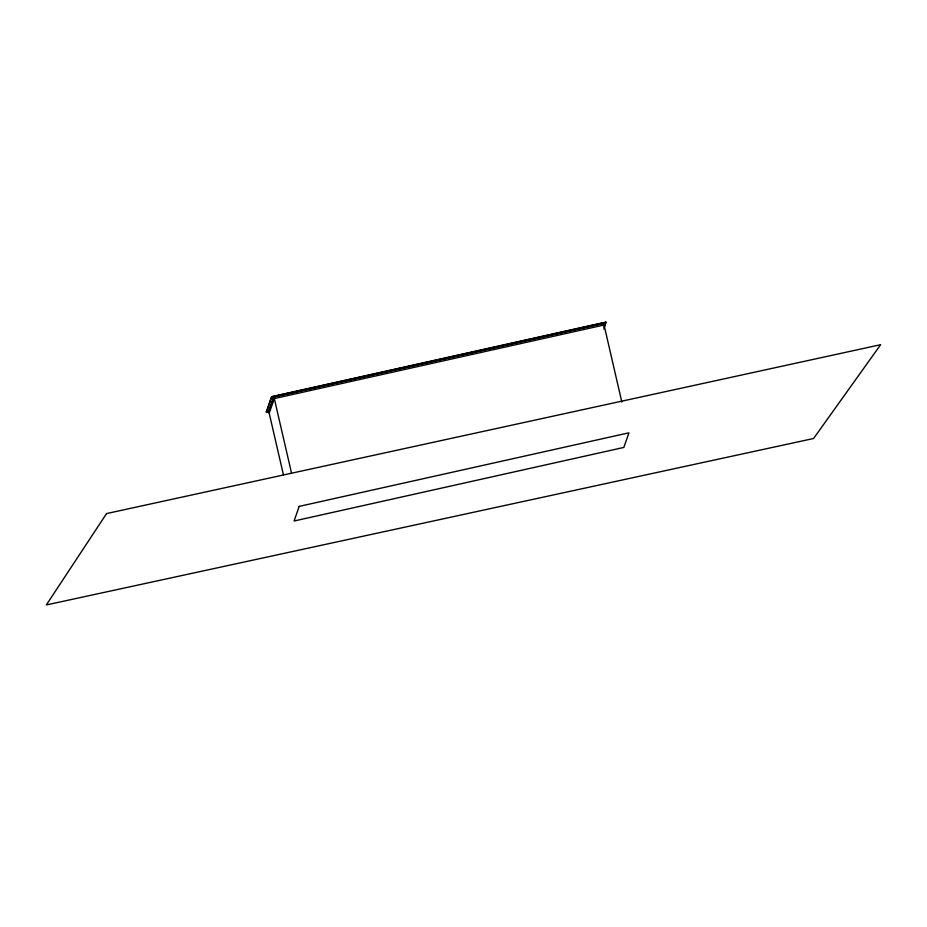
<?xml version="1.0" encoding="UTF-8"?>
<svg xmlns="http://www.w3.org/2000/svg" width="927" height="927" viewBox="0 0 927 927"><rect width="100%" height="100%" fill="white"/><g stroke="black" fill="none" stroke-linecap="round" stroke-linejoin="round"><path stroke-width="1.39" d="M269.305 411.797L266.478 412.422L266.339 411.82L271.657 396.64L605.91 322.063L603.836 328.992M266.478 412.422L271.657 396.64M621.832 402.017L603.558 322.851L273.813 396.42L268.691 411.043L283.419 474.809M268.83 411.646L273.952 397.023L603.697 323.453M269.189 413.199L274.311 398.575L604.056 325.006M604.137 327.127L605.91 322.063M271.796 397.243L606.049 322.666M266.339 411.82L269.166 411.194M273.813 396.42L291.449 472.782M299.201 506.385L294.079 521.009L623.825 447.44L628.946 432.816L299.201 506.385M106.547 513.581L46.35 604.937L813.558 438.506L880.65 344.693L106.547 513.581"/></g></svg>
